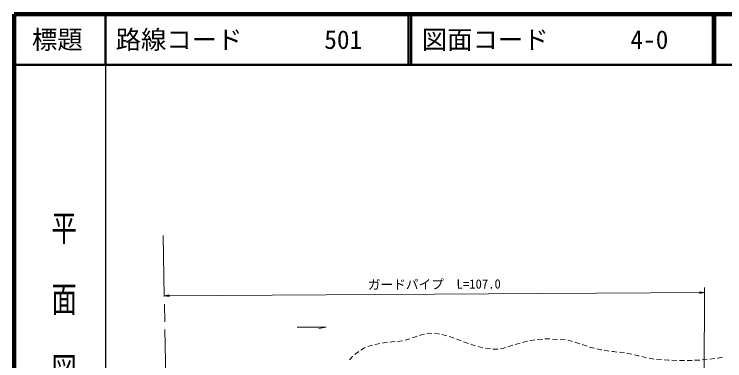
# Model space of a CAD drawing. Units: millimetres, scale not verified. Extents: x 40000 to 680000, y 20000 to 380000.
# Drawn here: x 40000 to 180125, y 311727 to 380000 of the extents above; entities that cross this region are included whole.
import ezdxf
from ezdxf.enums import TextEntityAlignment as Align

# ---------------------------------------------------------------- set-up
doc = ezdxf.new("R2010")
doc.units = ezdxf.units.MM
doc.header["$LTSCALE"] = 1000
doc.linetypes.add('CHAIN', pattern=[18.5, 12, -1.5, 3.5, -1.5])
for name, color, linetype, lineweight in [('M-BGD', 7, 'Continuous', 13), ('M-BMK', 2, 'CHAIN', 13), ('M-STR-HTXT', 7, 'Continuous', 13), ('M-TTL', 2, 'Continuous', 140), ('M-TTL-BAND', 7, 'Continuous', 25), ('M-TTL-LINE', 7, 'Continuous', 50)]:
    doc.layers.add(name, color=color, linetype=linetype, lineweight=lineweight)
doc.layers.add('M-TTL-TXT', color=7, linetype='Continuous')
doc.styles.add('@ＭＳ ゴシック', font='')
doc.styles.add('ＭＳ ゴシック', font='')
doc.styles.get('@ＭＳ ゴシック').set_extended_font_data('@MS Gothic')
doc.styles.get('ＭＳ ゴシック').set_extended_font_data('MS Gothic')

msp = doc.modelspace()

# ---------------------------------------------------------------- linework, layer by layer
at = {"layer": 'M-BGD'}
for p, q in [((95780, 318375), (101542, 318353)), ((101542, 318353), (100041, 318109)), ((119914, 316725), (120299, 316857)), ((120299, 316857), (120882, 316967)), ((121373, 317060), (121801, 317141)), ((121801, 317141), (122364, 317104)), ((122863, 317072), (123758, 317013)), ((123758, 317013), (123859, 316991)), ((124347, 316881), (125322, 316663)), ((112610, 315228), (112999, 315298)), ((112999, 315298), (113600, 315362)), ((114098, 315415), (114459, 315454)), ((114459, 315454), (115094, 315499)), ((115593, 315534), (116075, 315567)), ((116075, 315567), (116580, 315674)), ((117070, 315777), (117351, 315837)), ((117351, 315837), (118024, 316071)), ((118496, 316236), (118938, 316390)), ((118938, 316390), (119441, 316562)), ((125799, 316514), (126734, 316160)), ((127201, 315982), (127585, 315837)), ((127585, 315837), (128141, 315642)), ((128613, 315477), (129557, 315147)), ((140226, 315321), (140937, 315511)), ((140937, 315511), (141195, 315565)), ((141685, 315667), (142664, 315871)), ((143158, 315937), (144155, 316016)), ((144654, 316055), (144764, 316064)), ((144764, 316064), (145652, 316021)), ((146152, 315997), (147151, 315950)), ((147649, 315917), (148645, 315824)), ((149143, 315778), (149271, 315766)), ((149271, 315766), (150106, 315516)), ((150585, 315372), (151542, 315085)), ((108383, 313813), (109045, 314249)), ((109045, 314249), (109238, 314326)), ((109702, 314510), (109938, 314604)), ((109938, 314604), (110659, 314798)), ((111141, 314929), (111511, 315029)), ((111511, 315029), (112118, 315139)), ((130029, 314982), (130179, 314930)), ((130179, 314930), (130983, 314681)), ((131461, 314533), (131922, 314391)), ((131922, 314391), (132431, 314299)), ((132923, 314210), (133254, 314150)), ((133254, 314150), (133913, 314072)), ((134410, 314021), (135338, 314008)), ((135338, 314008), (135409, 314019)), ((135904, 314092), (136387, 314164)), ((136387, 314164), (136872, 314326)), ((137346, 314484), (138295, 314800)), ((138776, 314935), (139743, 315192)), ((152018, 314931), (152961, 314599)), ((153433, 314432), (153630, 314363)), ((153630, 314363), (154400, 314182)), ((154887, 314068), (155714, 313874)), ((106096, 311896), (106803, 312603)), ((107156, 312956), (107301, 313101)), ((107301, 313101), (107965, 313538)), ((155714, 313874), (155863, 313853)), ((156358, 313785), (157349, 313648)), ((157844, 313580), (158180, 313533)), ((158180, 313533), (158836, 313454)), ((159333, 313395), (160325, 313275)), ((160822, 313216), (161008, 313193)), ((161008, 313193), (161802, 313019)), ((162290, 312911), (163134, 312725)), ((163134, 312725), (163265, 312691)), ((163748, 312563), (164715, 312306)), ((165206, 312213), (166195, 312070)), ((166690, 312001), (167688, 311926)), ((168186, 311889), (168938, 311832)), ((168938, 311832), (169184, 311827)), ((169684, 311817), (170684, 311795)), ((171184, 311785), (171936, 311769)), ((171936, 311769), (172183, 311774)), ((172683, 311785), (173683, 311807)), ((174183, 311818), (174828, 311832)), ((174828, 311832), (175181, 311863)), ((175680, 311905), (176676, 311991)), ((177173, 312039), (178165, 312170)), ((178660, 312236), (178825, 312258)), ((178825, 312258), (179643, 312421))]:
    msp.add_line(p, q, dxfattribs=at)
at = {"layer": 'M-BMK'}
msp.add_line((69382, 336399), (69951, 303767), dxfattribs=at)
at = {"layer": 'M-STR-HTXT'}
for p, q in [((69589, 324520), (176127, 325151)), ((176127, 325151), (175126, 325312)), ((176127, 325151), (175128, 324979)), ((176131, 326151), (175985, 288932)), ((69589, 324520), (70588, 324692)), ((69589, 324520), (70590, 324359))]:
    msp.add_line(p, q, dxfattribs=at)
at = {"layer": 'M-TTL'}
for p, q in [((40000, 380000), (40000, 20000)), ((680000, 380000), (40000, 380000))]:
    msp.add_line(p, q, dxfattribs=at)
at = {"layer": 'M-TTL-BAND'}
msp.add_line((58000, 370000), (58000, 20000), dxfattribs=at)
at = {"layer": 'M-TTL-LINE'}
for p, q in [((58000, 380000), (58000, 370000)), ((117750, 380000), (117750, 370000)), ((118250, 380000), (118250, 370000)), ((177750, 380000), (177750, 370000)), ((178250, 380000), (178250, 370000)), ((40000, 370000), (680000, 370000))]:
    msp.add_line(p, q, dxfattribs=at)

# ---------------------------------------------------------------- texts
at = {"layer": 'M-STR-HTXT', "style": 'ＭＳ ゴシック'}
msp.add_text('ガードパイプ\u3000L=107.0', height=1833, rotation=0.34, dxfattribs=at).set_placement((122855, 325336), align=Align.BOTTOM_CENTER)
at = {"layer": 'M-TTL-BAND', "style": '@ＭＳ ゴシック', "width": 1.4}
msp.add_text('平  面  図', height=3666, rotation=270, dxfattribs=at).set_placement((49777, 306475), align=Align.MIDDLE_RIGHT)
at = {"layer": 'M-TTL-TXT', "style": 'ＭＳ ゴシック'}
msp.add_text('標題', height=3666, dxfattribs=at).set_placement((48500, 375000), align=Align.MIDDLE_CENTER)
for s, p in [('路線コード', (60000, 375000)), ('図面コード', (120380, 375000)), ('501', (101142, 375000)), ('4-0', (161521, 375000))]:
    msp.add_text(s, height=3666, dxfattribs=at).set_placement(p, align=Align.MIDDLE_LEFT)

doc.saveas('drawing.dxf')
